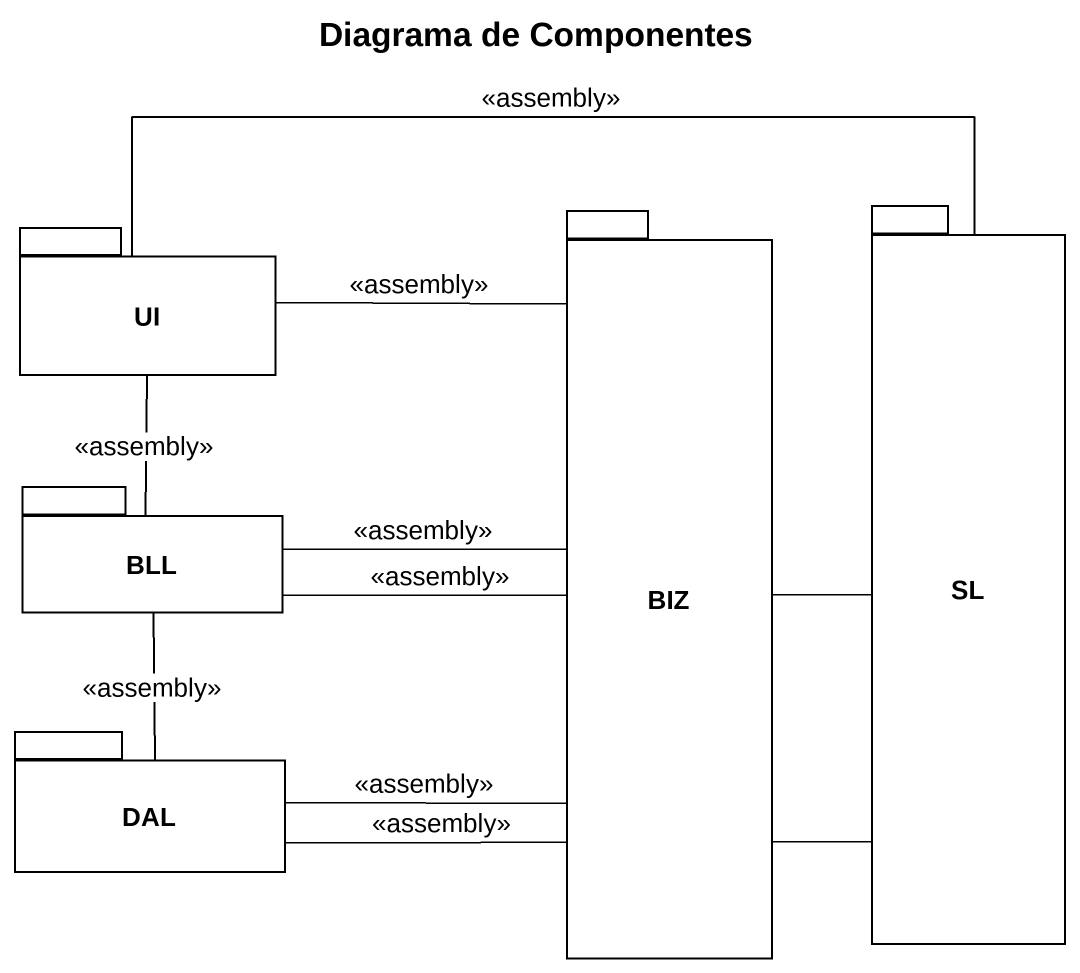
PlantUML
@startuml
title Diagrama de Componentes
package UI {
}
package BIZ {
}
package SL {
}
package BLL {
}
package DAL {
}
UI -right- BIZ : <<assembly>>
UI -right- SL : <<assembly>>
UI -- BLL : <<assembly>>
BLL -right- BIZ : <<assembly>>
BLL -right- SL : <<assembly>>
BLL -- DAL : <<assembly>>
DAL -right- BIZ : <<assembly>>
DAL -right- SL : <<assembly>>
@enduml
